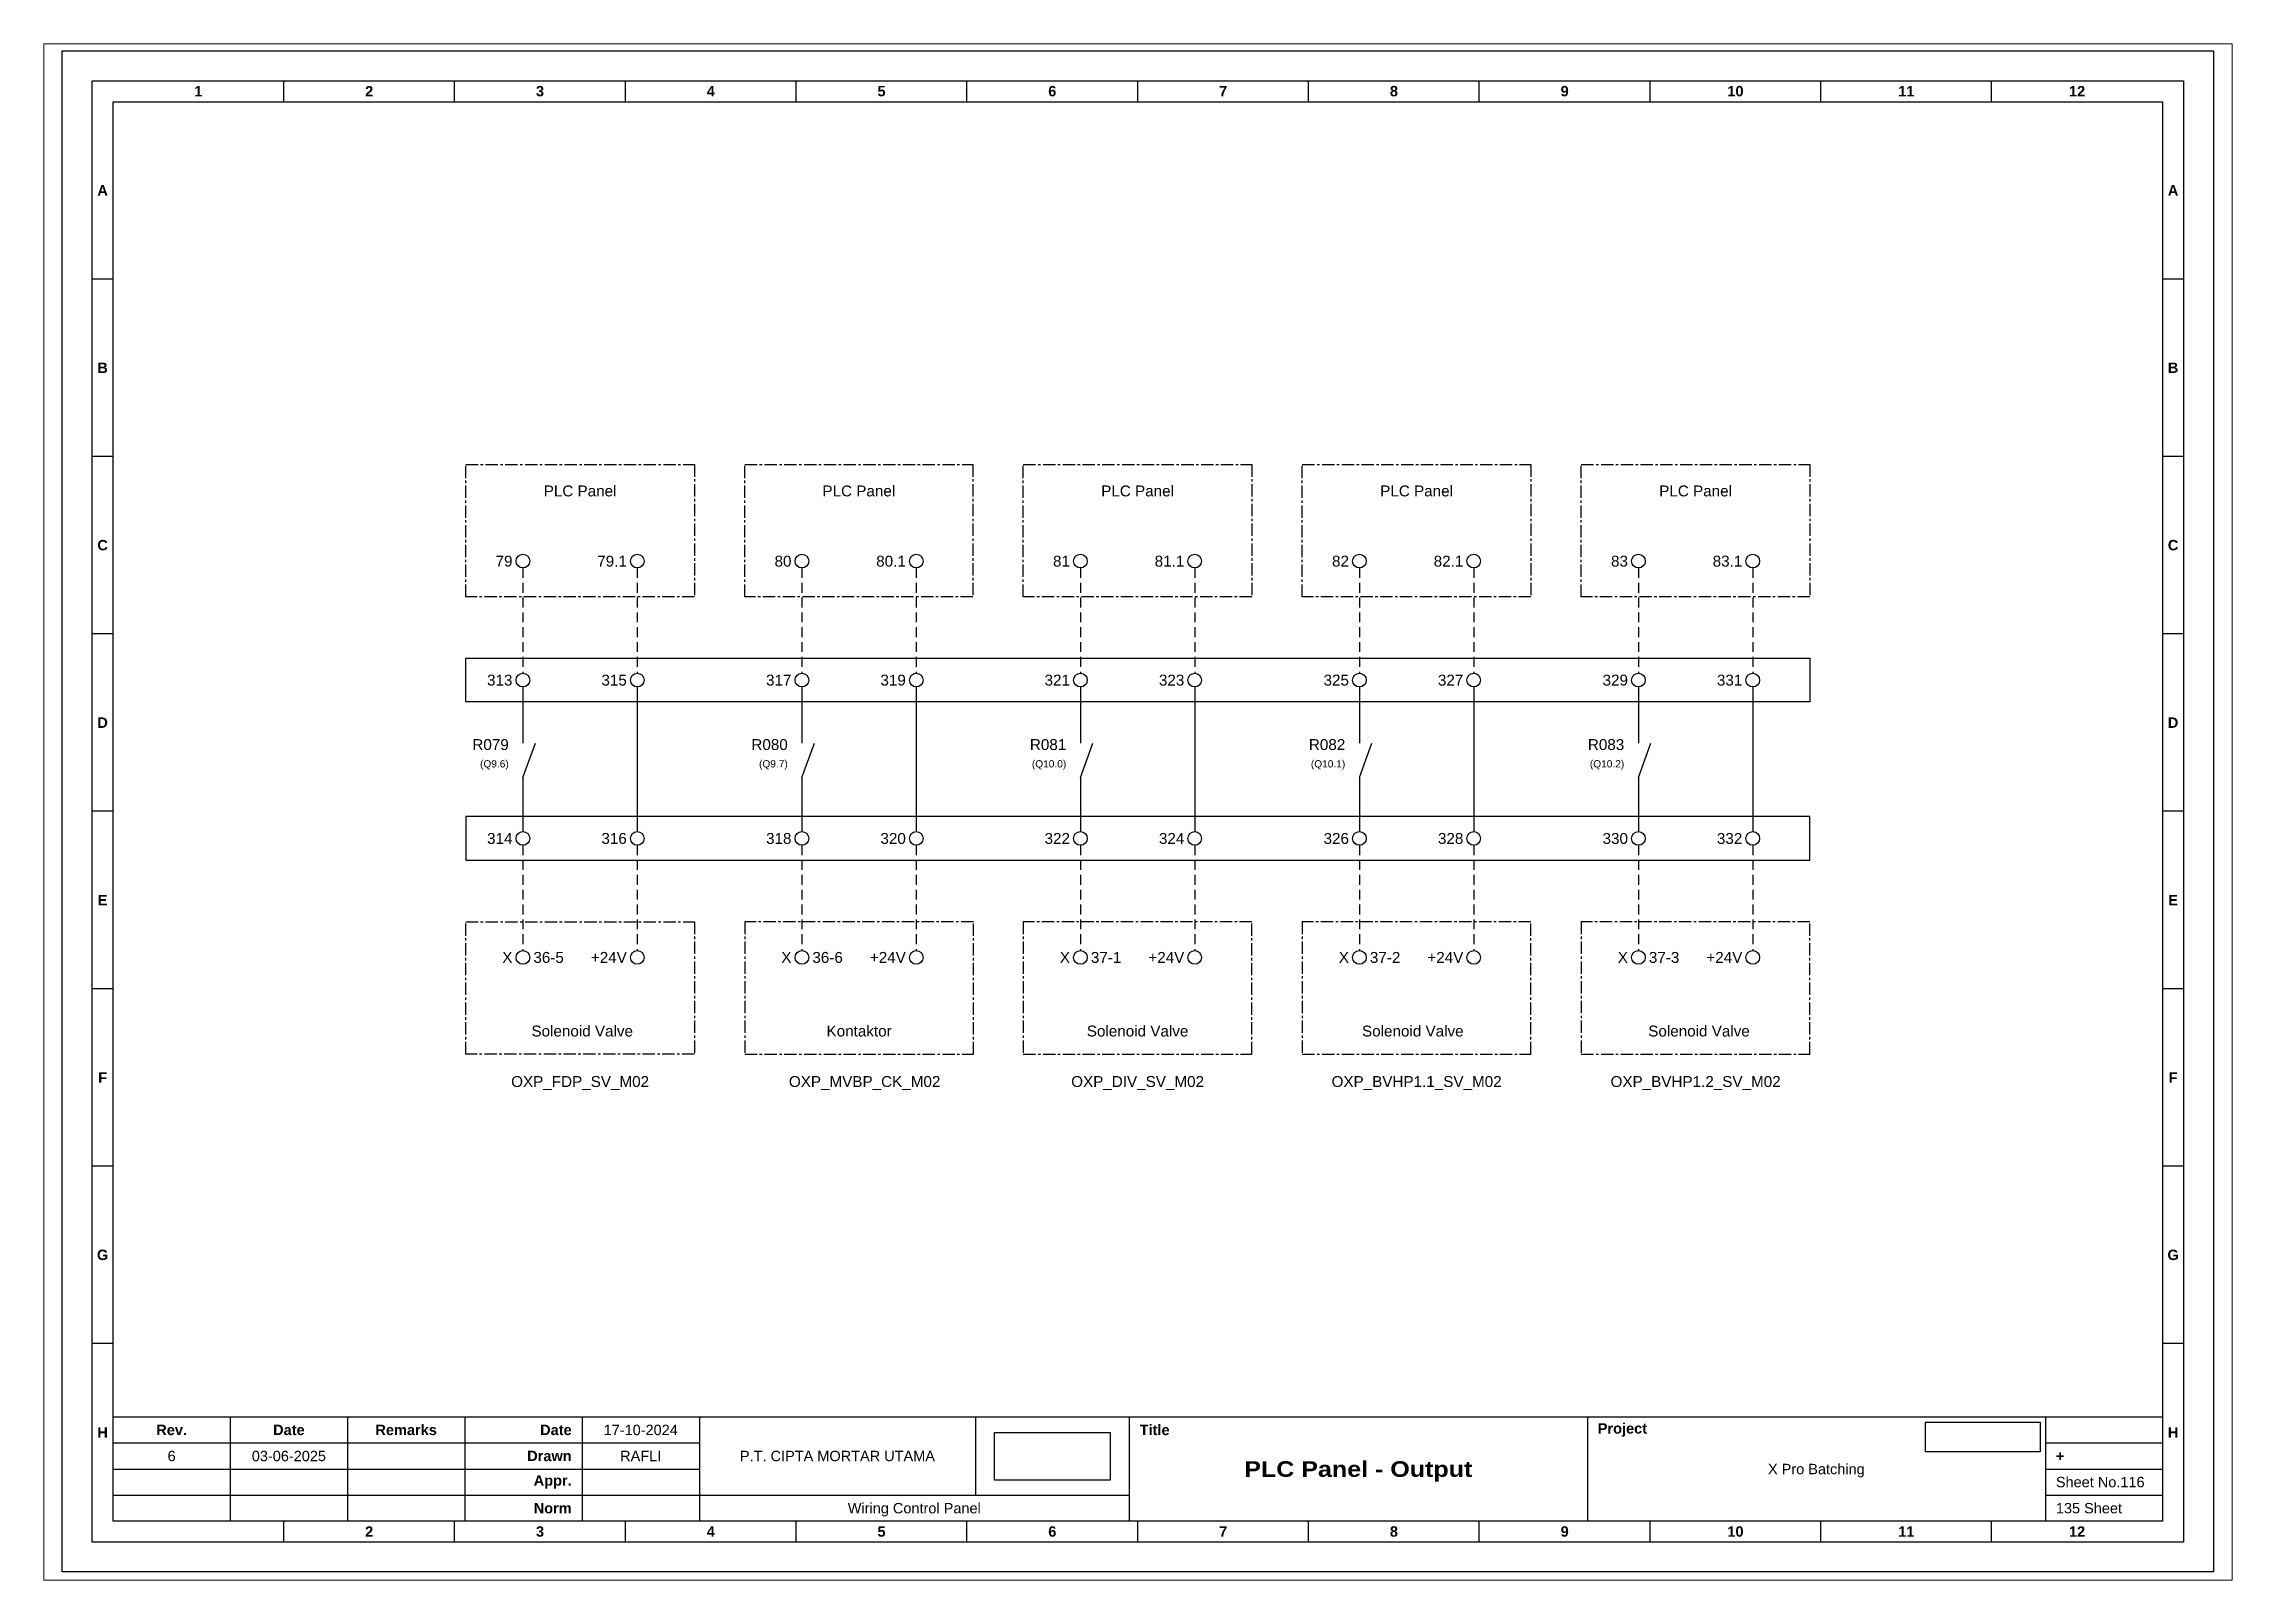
# Paper-space layout '116' of a CAD drawing. Header units: millimetres. Extents: x 0 to 291, y 0 to 204.
# The model-space entities are those that its viewports show. They can reach past a viewport. Long polylines and large blocks are cut down to what shows.
import ezdxf
from ezdxf.enums import TextEntityAlignment as Align

# ---------------------------------------------------------------- set-up
doc = ezdxf.new("R2010")
doc.units = ezdxf.units.MM
doc.linetypes.add('CENTER', pattern=[50.8, 31.75, -6.35, 6.35, -6.35])
doc.linetypes.add('HIDDEN', pattern=[9.525, 6.35, -3.175])
doc.layers.add('MU Project Line', color=7, linetype='Continuous', true_color=0xfefefe)
doc.styles.add('Bold', font='ariblk.ttf', dxfattribs={"height": 25.4})
doc.styles.get("Standard").update_dxf_attribs({"font": 'arial.ttf'})
picture_1 = doc.add_image_def('image1.png', size_in_pixel=(2048, 847))
picture_2 = doc.add_image_def('image2.png', size_in_pixel=(2092, 542))

# ---------------------------------------------------------------- blocks, each defined once
blk = doc.blocks.new('KOP MU PROJECT')
at = {"color": 6, "ltscale": 50}
for p, q in [((27.74, 184.05), (27.74, 186.66)), ((49.13, 184.05), (49.13, 186.66)), ((70.51, 184.05), (70.51, 186.66)), ((91.89, 184.05), (91.89, 186.66)), ((113.27, 184.05), (113.27, 186.66)), ((134.66, 184.05), (134.66, 186.66)), ((156.04, 184.05), (156.04, 186.66)), ((177.42, 184.05), (177.42, 186.66)), ((198.8, 184.05), (198.8, 186.66)), ((220.19, 184.05), (220.19, 186.66)), ((241.57, 184.05), (241.57, 186.66)), ((6.36, 161.84), (3.75, 161.84)), ((265.59, 161.84), (262.98, 161.84)), ((6.36, 139.63), (3.75, 139.63)), ((265.59, 139.63), (262.98, 139.63)), ((6.36, 117.42), (3.75, 117.42)), ((265.59, 117.42), (262.98, 117.42)), ((6.36, 95.22), (3.75, 95.22)), ((265.59, 95.22), (262.98, 95.22)), ((6.36, 73.01), (3.75, 73.01)), ((265.59, 73.01), (262.98, 73.01)), ((6.36, 50.8), (3.75, 50.8)), ((265.59, 50.8), (262.98, 50.8)), ((6.36, 28.59), (3.75, 28.59)), ((265.59, 28.59), (262.98, 28.59)), ((27.74, 3.75), (27.74, 6.36)), ((49.13, 3.75), (49.13, 6.36)), ((70.51, 3.75), (70.51, 6.36)), ((91.89, 3.75), (91.89, 6.36)), ((113.27, 3.75), (113.27, 6.36)), ((134.66, 3.75), (134.66, 6.36)), ((156.04, 3.75), (156.04, 6.36)), ((177.42, 3.75), (177.42, 6.36)), ((198.8, 3.75), (198.8, 6.36)), ((220.19, 3.75), (220.19, 6.36)), ((241.57, 3.75), (241.57, 6.36))]:
    blk.add_line(p, q, dxfattribs=at)
at = {"ltscale": 50}
for p, q in [((6.36, 19.41), (262.98, 19.41)), ((21.04, 19.41), (21.04, 6.36)), ((35.72, 19.41), (35.72, 6.36)), ((50.41, 19.41), (50.41, 6.36)), ((65.09, 19.41), (65.09, 6.36)), ((79.77, 19.41), (79.77, 6.36)), ((114.35, 19.41), (114.35, 9.62)), ((133.6, 19.41), (133.6, 6.36)), ((190.95, 19.41), (190.95, 6.36)), ((248.3, 19.41), (248.3, 6.36)), ((6.36, 16.15), (79.77, 16.15)), ((248.3, 16.15), (262.98, 16.15)), ((6.36, 12.89), (79.77, 12.89)), ((248.3, 12.89), (262.98, 12.89)), ((6.36, 9.62), (133.6, 9.62)), ((248.3, 9.62), (262.98, 9.62))]:
    blk.add_line(p, q, dxfattribs=at)
at = {"color": 1, "ltscale": 50}
blk.add_lwpolyline([(269.34, 0), (0, 0), (0, 190.41), (269.34, 190.41)], close=True, dxfattribs=at)
at = {"color": 6, "ltscale": 50}
for points in [[(265.59, 3.75), (3.75, 3.75), (3.75, 186.66), (265.59, 186.66)], [(262.98, 6.36), (6.36, 6.36), (6.36, 184.05), (262.98, 184.05)]]:
    blk.add_lwpolyline(points, close=True, dxfattribs=at)
at = {"ltscale": 50, "char_height": 1.305, "attachment_point": 4}
for s, width, heights, insert in [('\\pxqc;{\\fArial|b1|i0|c0|p34;1}', 21.3825, [2.51], (6.36, 185.36)), ('\\pxqc;{\\fArial|b1|i0|c0|p34;2}', 21.3825, [2.51], (27.74, 185.36)), ('\\pxqc;{\\fArial|b1|i0|c0|p34;3}', 21.3825, [2.51], (49.13, 185.36)), ('\\pxqc;{\\fArial|b1|i0|c0|p34;4}', 21.3825, [2.51], (70.51, 185.36)), ('\\pxqc;{\\fArial|b1|i0|c0|p34;5}', 21.3825, [2.51], (91.89, 185.36)), ('\\pxqc;{\\fArial|b1|i0|c0|p34;6}', 21.3825, [2.51], (113.27, 185.36)), ('\\pxqc;{\\fArial|b1|i0|c0|p34;7}', 21.3825, [2.51], (134.66, 185.36)), ('\\pxqc;{\\fArial|b1|i0|c0|p34;8}', 21.3825, [2.51], (156.04, 185.36)), ('\\pxqc;{\\fArial|b1|i0|c0|p34;9}', 21.3825, [2.51], (177.42, 185.36)), ('\\pxqc;{\\fArial|b1|i0|c0|p34;10}', 21.3825, [2.51], (198.8, 185.36)), ('\\pxqc;{\\fArial|b1|i0|c0|p34;11}', 21.3825, [2.51], (220.19, 185.36)), ('\\pxqc;{\\fArial|b1|i0|c0|p34;12}', 21.3825, [2.51], (241.57, 185.36)), ('\\pxqc;{\\fArial|b1|i0|c0|p34;A}', 2.61, [2.51], (3.75, 172.95)), ('\\pxqc;{\\fArial|b1|i0|c0|p34;A}', 2.61, [2.51], (262.98, 172.95)), ('\\pxqc;{\\fArial|b1|i0|c0|p34;B}', 2.61, [2.51], (3.75, 150.74)), ('\\pxqc;{\\fArial|b1|i0|c0|p34;B}', 2.61, [2.51], (262.98, 150.74)), ('\\pxqc;{\\fArial|b1|i0|c0|p34;C}', 2.61, [2.51], (3.75, 128.53)), ('\\pxqc;{\\fArial|b1|i0|c0|p34;C}', 2.61, [2.51], (262.98, 128.53)), ('\\pxqc;{\\fArial|b1|i0|c0|p34;D}', 2.61, [2.51], (3.75, 106.32)), ('\\pxqc;{\\fArial|b1|i0|c0|p34;D}', 2.61, [2.51], (262.98, 106.32)), ('\\pxqc;{\\fArial|b1|i0|c0|p34;E}', 2.61, [2.51], (3.75, 84.11)), ('\\pxqc;{\\fArial|b1|i0|c0|p34;E}', 2.61, [2.51], (262.98, 84.11)), ('\\pxqc;{\\fArial|b1|i0|c0|p34;F}', 2.61, [2.51], (3.75, 61.9)), ('\\pxqc;{\\fArial|b1|i0|c0|p34;F}', 2.61, [2.51], (262.98, 61.9)), ('\\pxqc;{\\fArial|b1|i0|c0|p34;G}', 2.61, [2.51], (3.75, 39.69)), ('\\pxqc;{\\fArial|b1|i0|c0|p34;G}', 2.61, [2.51], (262.98, 39.69)), ('\\pxqc;{\\fArial|b1|i0|c0|p34;H}', 2.61, [2.51], (3.75, 17.47)), ('\\pxqc;{\\fArial|b1|i0|c0|p34;Rev.}', 14.6811, [2.88], (6.36, 17.78)), ('\\pxqc;{\\fArial|b1|i0|c0|p34;Date}', 14.6811, [2.88], (21.04, 17.78)), ('\\pxqc;{\\fArial|b1|i0|c0|p34;Remarks}', 14.6811, [2.88], (35.72, 17.78)), ('\\pxqr;{\\fArial|b1|i0|c0|p34;Date}', 13.3761, [2.88], (50.41, 17.78)), ('\\pxql;{\\fArial|b1|i0|c0|p34;Title}', 50.2419, [2.88], (134.9, 17.78)), ('\\pxql;{\\fArial|b1|i0|c0|p34;Project}', 50.2419, [2.88], (192.25, 17.78)), ('\\pxqc;{\\fArial|b1|i0|c0|p34;H}', 2.61, [2.51], (262.98, 17.47)), ('\\pxqr;{\\fArial|b1|i0|c0|p34;Drawn}', 13.3761, [2.88], (50.41, 14.52)), ('\\pxql;{\\fArial|b1|i0|c0|p34;+}', 14.6811, [2.88], (249.61, 14.52)), ('\\pxqr;{\\fArial|b1|i0|c0|p34;Appr.}', 13.3761, [2.88], (50.41, 11.26)), ('\\pxqr;{\\fArial|b1|i0|c0|p34;Norm}', 13.3761, [2.88], (50.41, 7.99)), ('\\pxqc;{\\fArial|b1|i0|c0|p34;2}', 21.3825, [2.51], (27.74, 5.06)), ('\\pxqc;{\\fArial|b1|i0|c0|p34;3}', 21.3825, [2.51], (49.13, 5.06)), ('\\pxqc;{\\fArial|b1|i0|c0|p34;4}', 21.3825, [2.51], (70.51, 5.06)), ('\\pxqc;{\\fArial|b1|i0|c0|p34;5}', 21.3825, [2.51], (91.89, 5.06)), ('\\pxqc;{\\fArial|b1|i0|c0|p34;6}', 21.3825, [2.51], (113.27, 5.06)), ('\\pxqc;{\\fArial|b1|i0|c0|p34;7}', 21.3825, [2.51], (134.66, 5.06)), ('\\pxqc;{\\fArial|b1|i0|c0|p34;8}', 21.3825, [2.51], (156.04, 5.06)), ('\\pxqc;{\\fArial|b1|i0|c0|p34;9}', 21.3825, [2.51], (177.42, 5.06)), ('\\pxqc;{\\fArial|b1|i0|c0|p34;10}', 21.3825, [2.51], (198.8, 5.06)), ('\\pxqc;{\\fArial|b1|i0|c0|p34;11}', 21.3825, [2.51], (220.19, 5.06)), ('\\pxqc;{\\fArial|b1|i0|c0|p34;12}', 21.3825, [2.51], (241.57, 5.06))]:
    blk.add_mtext_dynamic_manual_height_columns(s, width=width, gutter_width=0.0326, heights=heights, dxfattribs=dict(at, insert=insert))
at = {"ltscale": 50}
for tag, p in [('DATECREATED', (72.43, 17.78)), ('REV', (13.7, 14.52)), ('REVDATE', (28.38, 14.52)), ('REMARKS', (43.06, 14.52)), ('DRAWN', (72.43, 14.52)), ('COMPANY', (97.06, 14.52)), ('APPR', (72.43, 11.26)), ('PROJECT', (219.62, 12.89)), ('NORM', (72.43, 7.99)), ('DRAWINGCATEGORY', (106.68, 7.99)), ('DESCRIPTION', (162.27, 10.03))]:
    blk.add_attdef(tag, text='', height=1.3, dxfattribs=at).set_placement(p, align=Align.MIDDLE_CENTER)
at = {"ltscale": 50, "style": 'Bold'}
blk.add_attdef('TITLE', text='', height=1.96, dxfattribs=at).set_placement((162.27, 12.89), align=Align.MIDDLE_CENTER)
at = {"ltscale": 50}
for tag, p in [('SHEETNUMBER', (249.61, 11.26)), ('TOTALSHEET', (249.61, 7.99))]:
    blk.add_attdef(tag, text='', height=1.3, dxfattribs=at).set_placement(p, align=Align.MIDDLE_LEFT)
image = blk.add_image(picture_1, insert=(116.72, 11.48), size_in_units=(14.5, 6), dxfattribs=at)
image.dxf.flags = 15
image = blk.add_image(picture_2, insert=(233.29, 15.04), size_in_units=(14.36, 3.72), dxfattribs=at)
image.dxf.flags = 15

msp = doc.modelspace()

# ---------------------------------------------------------------- linework, layer by layer
at = {"linetype": 'HIDDEN', "ltscale": 0.2}
for p, q in [((9898.65, 5886.04), (9898.65, 5871.55)), ((9914.39, 5886.04), (9914.39, 5871.55)), ((9937.05, 5886.04), (9937.05, 5871.55)), ((9952.79, 5886.04), (9952.79, 5871.55)), ((9975.38, 5886.04), (9975.38, 5871.55)), ((9991.11, 5886.04), (9991.11, 5871.55)), ((10013.78, 5886.04), (10013.78, 5871.55)), ((10029.51, 5886.04), (10029.51, 5871.55)), ((10052.18, 5886.04), (10052.18, 5871.55)), ((10067.92, 5886.04), (10067.92, 5871.55)), ((9898.65, 5847.88), (9898.65, 5833.39)), ((9914.39, 5847.88), (9914.39, 5833.39)), ((9937.05, 5847.88), (9937.05, 5833.39)), ((9952.79, 5847.88), (9952.79, 5833.39)), ((9975.38, 5847.88), (9975.38, 5833.39)), ((9991.11, 5847.88), (9991.11, 5833.39)), ((10013.78, 5847.88), (10013.78, 5833.39)), ((10029.51, 5847.88), (10029.51, 5833.39)), ((10052.18, 5847.88), (10052.18, 5833.39)), ((10067.92, 5847.88), (10067.92, 5833.39))]:
    msp.add_line(p, q, dxfattribs=at)
at = {"ltscale": 0.2}
for p, q in [((9898.65, 5869.67), (9898.65, 5861.91)), ((9914.39, 5869.67), (9914.39, 5849.76)), ((9937.05, 5869.67), (9937.05, 5861.91)), ((9952.79, 5869.67), (9952.79, 5849.76)), ((9975.38, 5869.67), (9975.38, 5861.91)), ((9991.11, 5869.67), (9991.11, 5849.76)), ((10013.78, 5869.67), (10013.78, 5861.91)), ((10029.51, 5869.67), (10029.51, 5849.76)), ((10052.18, 5869.67), (10052.18, 5861.91)), ((10067.92, 5869.67), (10067.92, 5849.76)), ((9898.65, 5857.21), (9900.36, 5861.91)), ((9937.05, 5857.21), (9938.76, 5861.91)), ((9975.38, 5857.21), (9977.09, 5861.91)), ((10013.78, 5857.21), (10015.49, 5861.91)), ((10052.18, 5857.21), (10053.89, 5861.91)), ((9898.65, 5857.21), (9898.65, 5849.76)), ((9937.05, 5857.21), (9937.05, 5849.76)), ((9975.38, 5857.21), (9975.38, 5849.76)), ((10013.78, 5857.21), (10013.78, 5849.76)), ((10052.18, 5857.21), (10052.18, 5849.76))]:
    msp.add_line(p, q, dxfattribs=at)
at = {"linetype": 'CENTER', "ltscale": 0.05}
for points in [[(9890.78, 5900.3), (9922.25, 5900.3), (9922.25, 5882.08), (9890.78, 5882.08)], [(9929.18, 5900.3), (9960.58, 5900.3), (9960.58, 5882.08), (9929.18, 5882.08)], [(9967.51, 5900.3), (9998.98, 5900.3), (9998.98, 5882.08), (9967.51, 5882.08)], [(10005.91, 5900.3), (10037.38, 5900.3), (10037.38, 5882.08), (10005.91, 5882.08)], [(10044.31, 5900.3), (10075.78, 5900.3), (10075.78, 5882.08), (10044.31, 5882.08)], [(9890.78, 5837.35), (9922.25, 5837.35), (9922.25, 5819.12), (9890.78, 5819.12)], [(9929.18, 5819.12), (9960.65, 5819.12), (9960.65, 5837.35), (9929.18, 5837.35)], [(9967.51, 5819.12), (9998.98, 5819.12), (9998.98, 5837.35), (9967.51, 5837.35)], [(10005.91, 5819.12), (10037.38, 5819.12), (10037.38, 5837.35), (10005.91, 5837.35)], [(10044.31, 5819.12), (10075.78, 5819.12), (10075.78, 5837.35), (10044.31, 5837.35)]]:
    msp.add_lwpolyline(points, close=True, dxfattribs=at)
at = {"ltscale": 0.05}
for points in [[(9890.78, 5873.61), (10075.78, 5873.61), (10075.78, 5867.6), (9890.78, 5867.6)], [(9890.78, 5845.81), (10075.78, 5845.81), (10075.78, 5851.82), (9890.78, 5851.82)]]:
    msp.add_lwpolyline(points, close=True, dxfattribs=at)
for centre in [(9898.65, 5886.98), (9914.39, 5886.98), (9937.05, 5886.98), (9952.79, 5886.98), (9975.38, 5886.98), (9991.11, 5886.98), (10013.78, 5886.98), (10029.51, 5886.98), (10052.18, 5886.98), (10067.92, 5886.98), (9898.65, 5870.61), (9914.39, 5870.61), (9937.05, 5870.61), (9952.79, 5870.61), (9975.38, 5870.61), (9991.11, 5870.61), (10013.78, 5870.61), (10029.51, 5870.61), (10052.18, 5870.61), (10067.92, 5870.61), (9898.65, 5848.82), (9914.39, 5848.82), (9937.05, 5848.82), (9952.79, 5848.82), (9975.38, 5848.82), (9991.11, 5848.82), (10013.78, 5848.82), (10029.51, 5848.82), (10052.18, 5848.82), (10067.92, 5848.82), (9898.65, 5832.45), (9914.39, 5832.45), (9937.05, 5832.45), (9952.79, 5832.45), (9975.38, 5832.45), (9991.11, 5832.45), (10013.78, 5832.45), (10029.51, 5832.45), (10052.18, 5832.45), (10067.92, 5832.45)]:
    msp.add_circle(centre, 0.938)

# ---------------------------------------------------------------- block references
at = {"xscale": 1.099296583304004, "yscale": 1.099296583304004, "zscale": 1.099296583304004}
msp.add_blockref('KOP MU PROJECT', (9835.24, 5747.88), dxfattribs=at).add_auto_attribs({'TITLE': 'PLC Panel - Output', 'PROJECT': 'X Pro Batching', 'COMPANY': 'P.T. CIPTA MORTAR UTAMA', 'DRAWINGCATEGORY': 'Wiring Control Panel', 'DRAWN': 'RAFLI', 'DATECREATED': '17-10-2024', 'REVDATE': '03-06-2025', 'REV': '6', 'SHEETNUMBER': 'Sheet No.116', 'TOTALSHEET': '135 Sheet'})

# ---------------------------------------------------------------- texts
for s, p in [('PLC Panel', (9906.52, 5897.39)), ('PLC Panel', (9944.88, 5897.39)), ('PLC Panel', (9983.25, 5897.39)), ('PLC Panel', (10021.65, 5897.39)), ('PLC Panel', (10060.05, 5897.39)), ('OXP_FDP_SV_M02', (9906.52, 5816.12)), ('OXP_MVBP_CK_M02', (9945.68, 5816.12)), ('OXP_DIV_SV_M02', (9983.25, 5816.12)), ('OXP_BVHP1.1_SV_M02', (10021.65, 5816.12)), ('OXP_BVHP1.2_SV_M02', (10060.05, 5816.12))]:
    msp.add_text(s, height=1.5).set_placement(p, align=Align.TOP_CENTER)
for s, height, p in [('79', 1.5, (9897.21, 5886.98)), ('79.1', 1.5, (9912.95, 5886.98)), ('80', 1.5, (9935.61, 5886.98)), ('80.1', 1.5, (9951.35, 5886.98)), ('81', 1.5, (9973.94, 5886.98)), ('81.1', 1.5, (9989.68, 5886.98)), ('82', 1.5, (10012.34, 5886.98)), ('82.1', 1.5, (10028.08, 5886.98)), ('83', 1.5, (10050.74, 5886.98)), ('83.1', 1.5, (10066.48, 5886.98)), ('313', 1.5, (9897.21, 5870.61)), ('315', 1.5, (9912.95, 5870.61)), ('317', 1.5, (9935.61, 5870.61)), ('319', 1.5, (9951.35, 5870.61)), ('321', 1.5, (9973.94, 5870.61)), ('323', 1.5, (9989.68, 5870.61)), ('325', 1.5, (10012.34, 5870.61)), ('327', 1.5, (10028.08, 5870.61)), ('329', 1.5, (10050.74, 5870.61)), ('331', 1.5, (10066.48, 5870.61)), ('R079', 1.5, (9896.7, 5861.74)), ('R080', 1.5, (9935.1, 5861.74)), ('R081', 1.5, (9973.43, 5861.74)), ('R082', 1.5, (10011.83, 5861.74)), ('R083', 1.5, (10050.23, 5861.74)), ('(Q9.6)', 1, (9896.7, 5859.09)), ('(Q9.7)', 1, (9935.1, 5859.09)), ('(Q10.0)', 1, (9973.43, 5859.09)), ('(Q10.1)', 1, (10011.83, 5859.09)), ('(Q10.2)', 1, (10050.23, 5859.09)), ('314', 1.5, (9897.21, 5848.82)), ('316', 1.5, (9912.95, 5848.82)), ('318', 1.5, (9935.61, 5848.82)), ('320', 1.5, (9951.35, 5848.82)), ('322', 1.5, (9973.94, 5848.82)), ('324', 1.5, (9989.68, 5848.82)), ('326', 1.5, (10012.34, 5848.82)), ('328', 1.5, (10028.08, 5848.82)), ('330', 1.5, (10050.74, 5848.82)), ('332', 1.5, (10066.48, 5848.82)), ('X', 1.5, (9897.21, 5832.45)), ('+24V', 1.5, (9912.95, 5832.45)), ('X', 1.5, (9935.61, 5832.45)), ('+24V', 1.5, (9951.35, 5832.45)), ('X', 1.5, (9973.94, 5832.45)), ('+24V', 1.5, (9989.68, 5832.45)), ('X', 1.5, (10012.34, 5832.45)), ('+24V', 1.5, (10028.08, 5832.45)), ('X', 1.5, (10050.74, 5832.45)), ('+24V', 1.5, (10066.48, 5832.45))]:
    msp.add_text(s, height=height).set_placement(p, align=Align.MIDDLE_RIGHT)
for s, p in [('36-5', (9900.09, 5832.45)), ('36-6', (9938.49, 5832.45)), ('37-1', (9976.82, 5832.45)), ('37-2', (10015.22, 5832.45)), ('37-3', (10053.62, 5832.45))]:
    msp.add_text(s, height=1.5).set_placement(p, align=Align.MIDDLE_LEFT)
for s, p in [('Solenoid Valve', (9906.81, 5821.12)), ('Kontaktor', (9944.92, 5821.12)), ('Solenoid Valve', (9983.25, 5821.12)), ('Solenoid Valve', (10021.13, 5821.12)), ('Solenoid Valve', (10060.52, 5821.12))]:
    msp.add_text(s, height=1.5).set_placement(p, align=Align.BOTTOM_CENTER)

psp = doc.layouts.new('116')

# ---------------------------------------------------------------- viewports
at = {"layer": 'MU Project Line'}
psp.add_viewport(center=(145.54, 102.16), size=(291.09, 204.3193), view_center_point=(9983.3, 5852.46), view_height=211.4248, dxfattribs=at)

doc.saveas('drawing.dxf')
